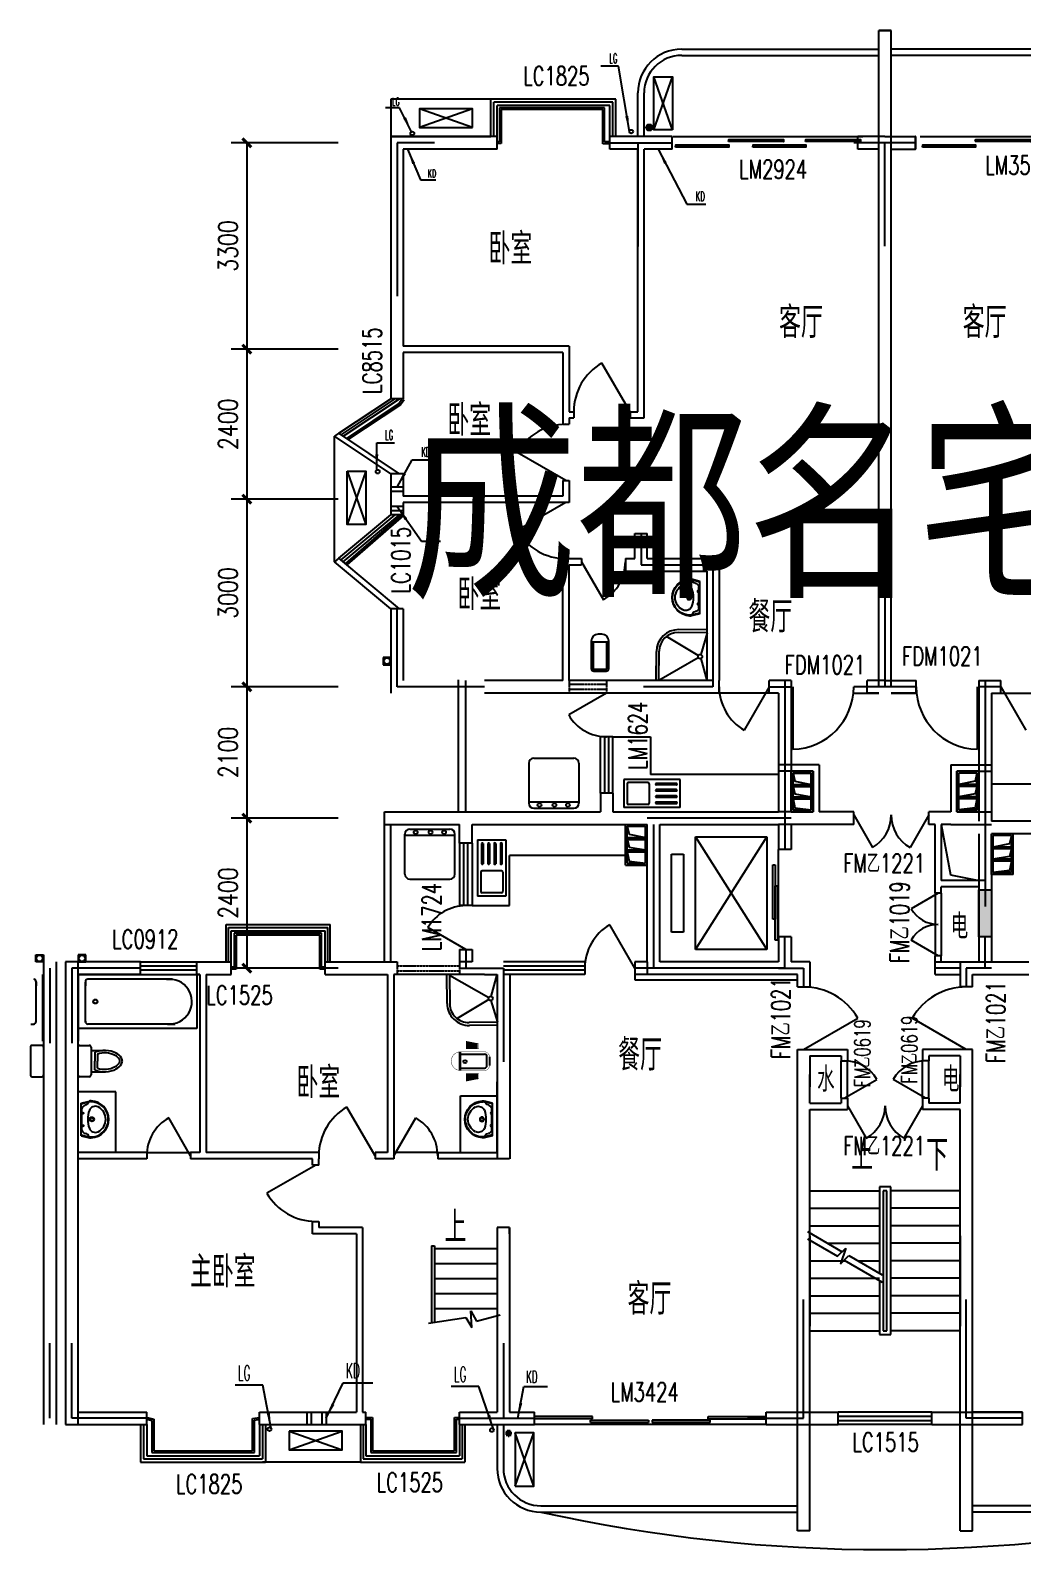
# Model space of a CAD drawing. Header units: millimetres. Extents: x 636 to 27396, y 101 to 24601.
# Drawn here: x 636 to 16496, y 301 to 24601 of the extents above; entities that cross this region are included whole.
import ezdxf
from ezdxf.enums import TextEntityAlignment as Align

# ---------------------------------------------------------------- set-up
doc = ezdxf.new("R2010")
doc.units = ezdxf.units.MM
doc.linetypes.add('DASH', pattern=[0.35, 0.25, -0.1])
for name, color, linetype in [('AXIS', 3, 'Continuous'), ('CC', 3, 'Continuous'), ('COLUMN', 7, 'Continuous'), ('KW', 9, 'Continuous'), ('PUB_TEXT', 7, 'Continuous'), ('PUB_WINDW', 7, 'Continuous'), ('SB', 7, 'Continuous'), ('STAIR', 2, 'Continuous'), ('W', 3, 'Continuous'), ('WALL', 255, 'Continuous'), ('WC', 4, 'Continuous'), ('WINDOW', 2, 'Continuous'), ('WINDOW_TEXT', 7, 'Continuous')]:
    doc.layers.add(name, color=color, linetype=linetype)
doc.styles.add('-宋体', font='SimSun.ttf', dxfattribs={"width": 0.8})
doc.styles.add('_HZTXT', font='txt', dxfattribs={"width": 0.8, "bigfont": 'HZTXT'})
doc.styles.add('_SIMPLEX', font='SIMPLEX', dxfattribs={"width": 0.8})
doc.styles.add('DIM_FONT', font='SIMPLEX', dxfattribs={"width": 0.8})
doc.styles.add('HZ', font='txt', dxfattribs={"width": 0.7, "height": 5, "bigfont": 'hztxt'})
doc.styles.add('SIMPLEX', font='SIMPLEX.SHX')

# ---------------------------------------------------------------- blocks, each defined once
blk = doc.blocks.new('BL_935')
at = {"color": 7}
for p, q in [((-263, 0), (-295, -133)), ((-251, 0), (-279, -125)), ((-263, 0), (257, 0)), ((246, 0), (279, -123)), ((257, 0), (291, -132)), ((-281, -146), (-282, -151)), ((-173, -14), (173, -14)), ((282, -149), (281, -154))]:
    blk.add_line(p, q, dxfattribs=at)
for centre, radius in [((-103, -29), 10), ((0, -172), 34.6), ((0, -172), 26.5), ((97, -29), 10)]:
    blk.add_circle(centre, radius, dxfattribs=at)
for centre, radius, start, end in [((-198, -157), 100, 166.5223, 183.0993), ((-1, -146), 296, 183.0993, 356.6626), ((-1, -153), 282, 179.6028, 359.8252), ((-181, -147), 100, 167.3558, 179.6028), ((-281, -65), 56.7, 273.3951, 353.0979), ((-157, -80), 68.7, 104.0504, 173.0979), ((-110, -226), 100, 110.6157, 206.5651), ((-1, -516), 410, 69.3843, 110.6157), ((108, -226), 100, 333.4349, 69.3843), ((148, -94), 84.1, 15.0007, 72.4152), ((298, -54), 71.1, 195.0007, 253.6679), ((182, -148), 100, 359.8252, 14.9476), ((195, -157), 100, 356.6626, 14.4987), ((-1, -172), 222, 206.5651, 333.4349)]:
    blk.add_arc(centre, radius, start, end, dxfattribs=at)
blk = doc.blocks.new('_DIMX')
at = {"const_width": 50}
blk.add_lwpolyline([(-70, -70), (70, 70)], dxfattribs=at)
blk = doc.blocks.new('A$C2403669D')
at = {"layer": 'COLUMN'}
blk.add_hatch(color=256, dxfattribs=at).paths.add_polyline_path([(15360, 10255), (15160, 10255), (15160, 9500), (15360, 9500)])
for p, q in [((10410, 23700), (13560, 23700)), ((10410, 23600), (13560, 23600)), ((17560, 23700), (13760, 23700)), ((17560, 23600), (13760, 23600)), ((9963, 22408), (10264, 23258)), ((10264, 22408), (9963, 23258)), ((5760, 22899), (5760, 22300)), ((7360, 22899), (5760, 22899)), ((7360, 22300), (7360, 22899)), ((9360, 22899), (7360, 22899)), ((7360, 22300), (7360, 22899)), ((9310, 22849), (7410, 22849)), ((7410, 22300), (7410, 22849)), ((9310, 22300), (9310, 22849)), ((9360, 22300), (9360, 22899)), ((9710, 22300), (9710, 23000)), ((9810, 22300), (9810, 23000)), ((7068, 22744), (6218, 22444)), ((7068, 22444), (6218, 22744)), ((9260, 22799), (7460, 22799)), ((7460, 22300), (7460, 22799)), ((7497, 22762), (7497, 22218)), ((9179, 22762), (7497, 22762)), ((7527, 22732), (7527, 22188)), ((9149, 22732), (7527, 22732)), ((9149, 22185), (9149, 22732)), ((9179, 22215), (9179, 22762)), ((9260, 22300), (9260, 22799)), ((9945, 22453), (9845, 22453)), ((9944, 22434), (9846, 22434)), ((9938, 22472), (9852, 22472)), ((9934, 22415), (9856, 22415)), ((9918, 22490), (9872, 22490)), ((9902, 22397), (9888, 22397)), ((5760, 22300), (7360, 22300)), ((7497, 22218), (7460, 22218)), ((7527, 22188), (7460, 22188)), ((9260, 22185), (9149, 22185)), ((9260, 22215), (9179, 22215)), ((10274, 22300), (12074, 22300)), ((11506, 22300), (13306, 22300)), ((14220, 22300), (16020, 22300)), ((9585, 17900), (9135, 18679)), ((4931, 17556), (5760, 18109)), ((4966, 17533), (5831, 18109)), ((5001, 17509), (5901, 18109)), ((5894, 18035), (5052, 17473)), ((5915, 18013), (5069, 17448)), ((5948, 18109), (5894, 18035)), ((5972, 18091), (5915, 18013)), ((4931, 17556), (4860, 17509)), ((5760, 16909), (4860, 17509)), ((4860, 15500), (4860, 17509)), ((5901, 16909), (4931, 17556)), ((8560, 16800), (7781, 17250)), ((5364, 16950), (5063, 16099)), ((5063, 16950), (5364, 16099)), ((5960, 16696), (5760, 16696)), ((5960, 16626), (5760, 16626)), ((5960, 16385), (5760, 16385)), ((5960, 16315), (5760, 16315)), ((8560, 16450), (7781, 16000)), ((4931, 15559), (5760, 16250)), ((4966, 15529), (5831, 16250)), ((5001, 15500), (5901, 16250)), ((5944, 16261), (5037, 15473)), ((5964, 16238), (5056, 15451)), ((4931, 15559), (4860, 15500)), ((5901, 14750), (4931, 15559)), ((5760, 14750), (4860, 15500)), ((8810, 15500), (9160, 14893)), ((9134, 14342), (9075, 14342)), ((8965, 14232), (8965, 13792)), ((8965, 14222), (9244, 14222)), ((8995, 14222), (8995, 13792)), ((9214, 13792), (9214, 14222)), ((9244, 13792), (9244, 14232)), ((5639, 13970), (5639, 13853)), ((5760, 13970), (5639, 13970)), ((5639, 13853), (5760, 13853)), ((5760, 13853), (5760, 13970)), ((6842, 11513), (6842, 13613)), ((9005, 13782), (9204, 13782)), ((9005, 13752), (9204, 13752)), ((6960, 11500), (6960, 13500)), ((9210, 13400), (8604, 13050)), ((11810, 13400), (11010, 13400)), ((11810, 13500), (11410, 12807)), ((12188, 13500), (12188, 12500)), ((13160, 13400), (13560, 13400)), ((14160, 13400), (13760, 13400)), ((15132, 13500), (15132, 12500)), ((15510, 13500), (15910, 12807)), ((15510, 13400), (16310, 13400)), ((9110, 11800), (9110, 12700)), ((9177, 12700), (9177, 11800)), ((9243, 12700), (9243, 11800)), ((9310, 12700), (9910, 12700)), ((9310, 11800), (9310, 12700)), ((9910, 12700), (9910, 12100)), ((11960, 12100), (9910, 12100)), ((12160, 12150), (12510, 12150)), ((12160, 11500), (12160, 12150)), ((12190, 11530), (12190, 12120)), ((12190, 12120), (12480, 12120)), ((12480, 11530), (12480, 12120)), ((12510, 11500), (12510, 12150)), ((15160, 12150), (14810, 12150)), ((14810, 11500), (14810, 12150)), ((14840, 11530), (14840, 12120)), ((15130, 12120), (14840, 12120)), ((15130, 11530), (15130, 12120)), ((15160, 11500), (15160, 12150)), ((15360, 11950), (17710, 11950)), ((12160, 11500), (12510, 11500)), ((12190, 11530), (12480, 11530)), ((13160, 11450), (13460, 10930)), ((14360, 11450), (14060, 10930)), ((15160, 11500), (14810, 11500)), ((15130, 11530), (14840, 11530)), ((5660, 9100), (5660, 11400)), ((5760, 9100), (5760, 11300)), ((9510, 11300), (9860, 11300)), ((9510, 10650), (9510, 11300)), ((9540, 10680), (9540, 11270)), ((9540, 11270), (9830, 11270)), ((9830, 10680), (9830, 11270)), ((9860, 10650), (9860, 11300)), ((14560, 11300), (14708, 10491)), ((6860, 11000), (6860, 10000)), ((6927, 10000), (6927, 11000)), ((6993, 10000), (6993, 11000)), ((7060, 11000), (7060, 10000)), ((15710, 11150), (15360, 11150)), ((15360, 10500), (15360, 11150)), ((15390, 10530), (15390, 11120)), ((15680, 11120), (15390, 11120)), ((15680, 10530), (15680, 11120)), ((15710, 10500), (15710, 11150)), ((9510, 10800), (7660, 10800)), ((7660, 10000), (7660, 10800)), ((9510, 10650), (9860, 10650)), ((9540, 10680), (9830, 10680)), ((11869, 9784), (11869, 10652)), ((11869, 10652), (11903, 10652)), ((11903, 10652), (11903, 9784)), ((14708, 10491), (15160, 10400)), ((15710, 10500), (15360, 10500)), ((15680, 10530), (15390, 10530)), ((11905, 9447), (11905, 10315)), ((11905, 10315), (11940, 10315)), ((11940, 10315), (11940, 9447)), ((7060, 10000), (7660, 10000)), ((14510, 10200), (14077, 9950)), ((14460, 10200), (14460, 9200)), ((14560, 10200), (14560, 9200)), ((11903, 9784), (11869, 9784)), ((3127, 9100), (3127, 9699)), ((3127, 9699), (4793, 9699)), ((3168, 9649), (4752, 9649)), ((3168, 9100), (3168, 9649)), ((3210, 9599), (4710, 9599)), ((3210, 9100), (3210, 9599)), ((3258, 9559), (3258, 9015)), ((4655, 9559), (3258, 9559)), ((3288, 9529), (3288, 8985)), ((4625, 9529), (3288, 9529)), ((4625, 8985), (4625, 9529)), ((4655, 9015), (4655, 9559)), ((4710, 9100), (4710, 9599)), ((4752, 9100), (4752, 9649)), ((4793, 9100), (4793, 9699)), ((6960, 9300), (6354, 9650)), ((9660, 9000), (9260, 9692)), ((11940, 9447), (11905, 9447)), ((14510, 9200), (14077, 9450)), ((86, 9216), (207, 9216)), ((86, 9100), (86, 9216)), ((207, 9100), (86, 9100)), ((207, 9216), (207, 9100)), ((763, 9216), (763, 9100)), ((884, 9216), (763, 9216)), ((763, 9100), (884, 9100)), ((884, 9100), (884, 9216)), ((1760, 9100), (2660, 9100)), ((2660, 9033), (1760, 9033)), ((3258, 9015), (3210, 9015)), ((4710, 9015), (4655, 9015)), ((9860, 9100), (9860, 8900)), ((92, 8784), (92, 8772)), ((92, 8784), (92, 8718)), ((92, 8153), (92, 8775)), ((199, 7833), (199, 8900)), ((771, 7833), (771, 8900)), ((771, 8900), (2710, 8900)), ((878, 8784), (878, 8772)), ((878, 8784), (878, 8718)), ((878, 8153), (878, 8775)), ((2268, 8824), (918, 8824)), ((1462, 8824), (918, 8824)), ((2660, 8966), (1760, 8966)), ((1760, 8900), (2660, 8900)), ((2177, 8824), (2268, 8824)), ((2660, 8900), (2660, 8033)), ((3288, 8985), (3210, 8985)), ((4710, 8985), (4625, 8985)), ((9660, 8900), (9660, 8812)), ((12260, 8900), (9660, 8900)), ((9660, 8812), (12260, 8812)), ((12260, 8812), (12260, 8900)), ((9, 8107), (52, 8107)), ((92, 8139), (92, 8215)), ((92, 8147), (92, 8162)), ((2660, 8033), (771, 8033)), ((878, 8139), (878, 8215)), ((878, 8147), (878, 8162)), ((961, 8107), (918, 8107)), ((2312, 8107), (961, 8107)), ((2192, 8107), (2312, 8107)), ((12360, 7700), (13226, 8200)), ((14960, 7700), (14094, 8200)), ((0, 7734), (0, 7294)), ((180, 7764), (30, 7764)), ((210, 7734), (210, 7294)), ((760, 7734), (760, 7294)), ((790, 7764), (940, 7764)), ((970, 7734), (970, 7294)), ((970, 7684), (1166, 7684)), ((1030, 7654), (1030, 7514)), ((1070, 7626), (1070, 7514)), ((970, 7344), (1166, 7344)), ((1030, 7374), (1030, 7514)), ((1070, 7402), (1070, 7514)), ((12960, 6920), (12960, 7520)), ((13060, 6920), (13060, 7520)), ((14260, 6920), (14260, 7520)), ((14360, 6920), (14360, 7520)), ((30, 7264), (180, 7264)), ((940, 7264), (790, 7264)), ((13010, 6920), (13530, 7220)), ((14310, 6920), (13790, 7220)), ((1365, 7020), (760, 7020)), ((1365, 6050), (1365, 7020)), ((6873, 6960), (7460, 6960)), ((6873, 6050), (6873, 6960)), ((2560, 6000), (2210, 6606)), ((5510, 6000), (5060, 6779)), ((5810, 6000), (6160, 6606)), ((13061, 6799), (13361, 6279)), ((14261, 6799), (13961, 6279)), ((1860, 6050), (2560, 6050)), ((4560, 5850), (3781, 5400)), ((6510, 6050), (5810, 6050)), ((1858, 1785), (1942, 1763)), ((1866, 1814), (1972, 1786)), ((1942, 1763), (1942, 1252)), ((1972, 1786), (1972, 1282)), ((3551, 1796), (3660, 1814)), ((3551, 1282), (3551, 1796)), ((3581, 1771), (3665, 1785)), ((3581, 1252), (3581, 1771)), ((4419, 1900), (4419, 1700)), ((4489, 1900), (4489, 1700)), ((4660, 1900), (4660, 1700)), ((4730, 1900), (4730, 1700)), ((5362, 1815), (5469, 1815)), ((5362, 1785), (5439, 1785)), ((5439, 1785), (5439, 1252)), ((5469, 1815), (5469, 1282)), ((6780, 1815), (6862, 1815)), ((6780, 1282), (6780, 1815)), ((6810, 1785), (6862, 1785)), ((6810, 1252), (6810, 1785)), ((8985, 1830), (8060, 1830)), ((8985, 1790), (8060, 1790)), ((8954, 1771), (9879, 1771)), ((8954, 1731), (8954, 1771)), ((8954, 1731), (9879, 1731)), ((8985, 1790), (8985, 1830)), ((9879, 1771), (9879, 1731)), ((10866, 1771), (9941, 1771)), ((9941, 1771), (9941, 1731)), ((10866, 1731), (9941, 1731)), ((10835, 1790), (10835, 1830)), ((10835, 1830), (11760, 1830)), ((10835, 1790), (11760, 1790)), ((10866, 1731), (10866, 1771)), ((14410, 1900), (12910, 1900)), ((12910, 1833), (14410, 1833)), ((12910, 1766), (14410, 1766)), ((1760, 1700), (1760, 1100)), ((1810, 1700), (1810, 1150)), ((1860, 1700), (1860, 1200)), ((3660, 1700), (3660, 1200)), ((3710, 1700), (3710, 1150)), ((3760, 1700), (3760, 1100)), ((4134, 1295), (4985, 1596)), ((4134, 1596), (4985, 1295)), ((5277, 1700), (5277, 1100)), ((5318, 1700), (5318, 1150)), ((5360, 1700), (5360, 1200)), ((6860, 1700), (6860, 1200)), ((6902, 1700), (6902, 1150)), ((6943, 1700), (6943, 1100)), ((7460, 1700), (7460, 1000)), ((7560, 1700), (7560, 1000)), ((7594, 1570), (7693, 1570)), ((7595, 1551), (7692, 1551)), ((7601, 1589), (7687, 1589)), ((7604, 1532), (7683, 1532)), ((7620, 1607), (7667, 1607)), ((7637, 1514), (7651, 1514)), ((8049, 717), (7749, 1568)), ((7749, 717), (8049, 1568)), ((11760, 1700), (8060, 1700)), ((14410, 1700), (12910, 1700)), ((1942, 1252), (3581, 1252)), ((1972, 1282), (3551, 1282)), ((5439, 1252), (6810, 1252)), ((5469, 1282), (6780, 1282)), ((1760, 1100), (3760, 1100)), ((1810, 1150), (3710, 1150)), ((1860, 1200), (3660, 1200)), ((5277, 1100), (3710, 1100)), ((5277, 1100), (6943, 1100)), ((5318, 1150), (6902, 1150)), ((5360, 1200), (6860, 1200)), ((8160, 400), (12260, 400)), ((8160, 300), (12260, 300)), ((19160, 400), (15060, 400)), ((19160, 300), (15060, 300))]:
    blk.add_line(p, q)
at = {"linetype": 'DASH'}
for p, q in [((8610, 13600), (8610, 13400)), ((8610, 13540), (9210, 13540)), ((8610, 13460), (9210, 13460)), ((9210, 13600), (9210, 13400)), ((5860, 9100), (5860, 8900)), ((5860, 9040), (6860, 9040)), ((6860, 9100), (6860, 8900)), ((5860, 8960), (6860, 8960))]:
    blk.add_line(p, q, dxfattribs=at)
for points in [[(10264, 22408), (9963, 22408), (9963, 23258), (10264, 23258)], [(7068, 22444), (7068, 22744), (6218, 22744), (6218, 22444)], [(10313, 22134), (10318, 22167), (11162, 22167), (11162, 22130)], [(11158, 22220), (11164, 22253), (12038, 22253), (12038, 22216)], [(11545, 22134), (11551, 22167), (12394, 22167), (12394, 22130)], [(12390, 22220), (12396, 22253), (13270, 22253), (13270, 22216)], [(14259, 22134), (14265, 22167), (15108, 22167), (15108, 22130)], [(15104, 22220), (15110, 22253), (15984, 22253), (15984, 22216)], [(5063, 16950), (5364, 16950), (5364, 16099), (5063, 16099)], [(4134, 1596), (4134, 1295), (4985, 1295), (4985, 1596)], [(7749, 717), (8049, 717), (8049, 1568), (7749, 1568)]]:
    blk.add_lwpolyline(points, close=True)
for centre, radius in [((6104, 22352), 30), ((9604, 22381), 30), ((9895, 22446), 50), ((5551, 16942), 30), ((5700, 13912), 50), ((145, 9158), 50), ((825, 9158), 50), ((1038, 8466), 33.3), ((1038, 8466), 30.7), ((3821, 1626), 30), ((7377, 1613), 30)]:
    blk.add_circle(centre, radius)
for centre, radius, start, end in [((10410, 23000), 700, 90, 180), ((10410, 23000), 600, 90, 180), ((9585, 17900), 900, 120, 180), ((8560, 16800), 900, 90, 150), ((8560, 16450), 900, 210, 270), ((8810, 15500), 700, 300, 0), ((9075, 14232), 110, 90, 180), ((9134, 14232), 110, 0, 90), ((9005, 13792), 40, 180, 270), ((9005, 13792), 10, 180, 270), ((9204, 13792), 40, 270, 0), ((9204, 13792), 10, 270, 0), ((11810, 13500), 800, 180, 240), ((12160, 13500), 1000, 271.6231, 0), ((15160, 13500), 1000, 180, 268.3769), ((9210, 13400), 700, 210, 270), ((13160, 11450), 600, 300, 0), ((14360, 11450), 600, 180, 240), ((6960, 9300), 700, 90, 150), ((14510, 10200), 500, 210, 270), ((9660, 9000), 800, 120, 180), ((14510, 9200), 500, 90, 150), ((52, 8784), 40, 0, 90), ((52, 8784), 40, 79.824, 90), ((918, 8784), 40, 90, 180), ((918, 8784), 40, 90, 100.176), ((2220, 8466), 360, 265.5926, 96.8958), ((12360, 7700), 1000, 30, 90), ((14960, 7700), 1000, 90, 150), ((52, 8147), 40, 270, 0), ((52, 8153), 40, 350.4293, 0), ((918, 8153), 40, 180, 189.5707), ((918, 8147), 40, 180, 270), ((30, 7734), 30, 90, 180), ((180, 7734), 30, 0, 90), ((790, 7734), 30, 90, 180), ((940, 7734), 30, 0, 90), ((1183, 7284), 401, 61.9761, 112.4536), ((1183, 7284), 361, 61.9761, 108.2617), ((1293, 7464), 151, 30.7629, 65.7067), ((1293, 7464), 191, 30.7629, 65.7067), ((1338, 7502), 92.8, 5.0305, 26.1719), ((1338, 7502), 133, 5.0305, 26.1719), ((30, 7294), 30, 180, 270), ((180, 7294), 30, 270, 0), ((790, 7294), 30, 180, 270), ((940, 7294), 30, 270, 0), ((1183, 7744), 401, 247.5464, 298.0239), ((1183, 7744), 361, 251.7383, 298.0239), ((1293, 7565), 151, 294.2933, 329.2371), ((1293, 7565), 191, 294.2933, 329.2371), ((1338, 7526), 92.8, 333.8281, 354.9695), ((1338, 7526), 133, 333.8281, 354.9695), ((13010, 6920), 600, 30, 90), ((14310, 6920), 600, 90, 150), ((2560, 6000), 700, 120, 180), ((5510, 6000), 900, 120, 180), ((5810, 6000), 700, 0, 60), ((13061, 6799), 600, 300, 0), ((14261, 6799), 600, 180, 240), ((4560, 5850), 900, 210, 270), ((8160, 1000), 700, 180, 270), ((8160, 1000), 600, 180, 270), ((13660, 25208), 25508, 257.5483, 282.4517)]:
    blk.add_arc(centre, radius, start, end)
for points in [[(6094, 22376), (5959, 22588), (6004, 22611)], [(9574, 22381), (9509, 22623), (9558, 22632)], [(6030, 22100), (6149, 21879), (6103, 21859)], [(10035, 22100), (10172, 21889), (10128, 21866)], [(5536, 16968), (5511, 17218), (5561, 17218)], [(5860, 16696), (5960, 16926), (6004, 16902)], [(5860, 16385), (6024, 16194), (5983, 16165)], [(4730, 1800), (4859, 2015), (4814, 2036)], [(7793, 1800), (7863, 2041), (7814, 2050)], [(3850, 1631), (3827, 1881), (3778, 1872)], [(7407, 1613), (7349, 1857), (7301, 1841)]]:
    blk.add_solid(points)
at = {"layer": 'AXIS'}
for p, q in [((4918, 22200), (3209, 22200)), ((3459, 22199), (3459, 18901)), ((4918, 18900), (3209, 18900)), ((4918, 18900), (3209, 18900)), ((3459, 18899), (3459, 16501)), ((4918, 16500), (3209, 16500)), ((4918, 16500), (3209, 16500)), ((3459, 16499), (3459, 13501)), ((4918, 13500), (3209, 13500)), ((4918, 13500), (3209, 13500)), ((3459, 13499), (3459, 11401)), ((4918, 11400), (3209, 11400)), ((4918, 11400), (3209, 11400)), ((3459, 11399), (3459, 9001)), ((4918, 9000), (3209, 9000))]:
    blk.add_line(p, q, dxfattribs=at)
at = {"layer": 'COLUMN'}
for p, q in [((5860, 22200), (5860, 19750)), ((6460, 22200), (5860, 22200)), ((9260, 22200), (10260, 22200)), ((9710, 22200), (9710, 20542)), ((14160, 22200), (13160, 22200)), ((13660, 20550), (13660, 22200)), ((9760, 15950), (9760, 15450)), ((9760, 15450), (10910, 15450)), ((10910, 15450), (10910, 13500)), ((13660, 15550), (13660, 13500)), ((5860, 13500), (5860, 14750)), ((7260, 13500), (5860, 13500)), ((6960, 13200), (6960, 13600)), ((10910, 13500), (9802, 13500)), ((11810, 13500), (12160, 13500)), ((12060, 13600), (12060, 10900)), ((14160, 13500), (13160, 13500)), ((15510, 13500), (15160, 13500)), ((15260, 13600), (15260, 9985)), ((12190, 11938), (12480, 11938)), ((12190, 11908), (12480, 11908)), ((15130, 11938), (14840, 11938)), ((15130, 11908), (14840, 11908)), ((12190, 11741), (12480, 11741)), ((12190, 11711), (12480, 11711)), ((15130, 11741), (14840, 11741)), ((15130, 11711), (14840, 11711)), ((12160, 11400), (9860, 11400)), ((9960, 11300), (9960, 9000)), ((9540, 11088), (9830, 11088)), ((9540, 11058), (9830, 11058)), ((15680, 10938), (15390, 10938)), ((9540, 10891), (9830, 10891)), ((9540, 10861), (9830, 10861)), ((15680, 10908), (15390, 10908)), ((15680, 10741), (15390, 10741)), ((15680, 10711), (15390, 10711)), ((15160, 9500), (15160, 10255)), ((15160, 10255), (15360, 10255)), ((15360, 10255), (15360, 9500)), ((12060, 9000), (12060, 9500)), ((15360, 9500), (15160, 9500)), ((15260, 9000), (15260, 9500)), ((15260, 9000), (15260, 9500)), ((6960, 9300), (6960, 9000)), ((310, 9000), (310, 7800)), ((660, 9000), (660, 7800)), ((1760, 9000), (660, 9000)), ((6860, 9000), (7560, 9000)), ((7560, 9000), (7560, 7500)), ((12060, 9000), (9660, 9000)), ((11960, 9002), (12360, 9002)), ((11960, 9000), (12060, 9000)), ((12360, 9002), (12360, 8700)), ((14860, 9000), (14460, 9000)), ((14960, 9002), (14960, 8700)), ((15360, 9002), (14960, 9002)), ((15360, 9000), (15260, 9000)), ((15360, 9000), (15260, 9000)), ((12360, 1800), (12360, 3700)), ((14960, 1800), (14960, 3700)), ((310, 1800), (310, 3000)), ((660, 1800), (660, 3000)), ((7560, 3000), (7560, 1800)), ((1860, 1800), (660, 1800)), ((6860, 1800), (8060, 1800)), ((11460, 1800), (12360, 1800)), ((15860, 1800), (14960, 1800))]:
    blk.add_line(p, q, dxfattribs=at)
for points in [[(12190, 12120), (12221, 11991), (12480, 11938)], [(12190, 11908), (12221, 11786), (12480, 11741)], [(15130, 12120), (15099, 11991), (14840, 11938)], [(15130, 11908), (15099, 11786), (14840, 11741)], [(12190, 11711), (12221, 11564), (12480, 11530)], [(15130, 11711), (15099, 11564), (14840, 11530)], [(9540, 11270), (9571, 11141), (9830, 11088)], [(9540, 11058), (9571, 10936), (9830, 10891)], [(15680, 11120), (15649, 10991), (15390, 10938)], [(9540, 10861), (9571, 10714), (9830, 10680)], [(15680, 10908), (15649, 10786), (15390, 10741)], [(15680, 10711), (15649, 10564), (15390, 10530)]]:
    blk.add_lwpolyline(points, dxfattribs=at)
at = {"layer": 'KW'}
for p, q in [((10820, 14365), (10359, 14370)), ((10820, 14410), (10365, 14415)), ((10820, 14365), (10714, 14016)), ((10676, 14001), (10168, 14306)), ((10000, 13610), (10006, 14066)), ((10045, 13609), (10051, 14071)), ((10045, 13609), (10675, 13967)), ((10714, 13951), (10810, 13600)), ((6652, 8889), (6658, 8434)), ((6697, 8890), (6703, 8429)), ((6697, 8890), (7328, 8532)), ((7366, 8548), (7462, 8900)), ((7328, 8498), (6820, 8193)), ((7472, 8135), (7367, 8483)), ((7472, 8135), (7011, 8129)), ((7473, 8090), (7017, 8084))]:
    blk.add_line(p, q, dxfattribs=at)
for centre in [(10705, 13984), (7357, 8516)]:
    blk.add_circle(centre, 33.7, dxfattribs=at)
for centre, radius, start, end in [((10360, 14061), 354, 89.2661, 179.2661), ((10355, 14067), 304, 89.2661, 179.2661), ((7013, 8438), 354, 180.7339, 270.7339), ((7007, 8433), 304, 180.7339, 270.7339)]:
    blk.add_arc(centre, radius, start, end, dxfattribs=at)
at = {"layer": 'PUB_TEXT'}
for p, q in [((9401, 23427), (9119, 23427)), ((9574, 22381), (9401, 23427)), ((5901, 22761), (5674, 22761)), ((6094, 22376), (5901, 22761)), ((6030, 22100), (6234, 21610)), ((10035, 22100), (10490, 21220)), ((6234, 21610), (6478, 21610)), ((10490, 21220), (10794, 21220)), ((5536, 17403), (5818, 17403)), ((5536, 16968), (5536, 17403)), ((5860, 16696), (6104, 17132)), ((6104, 17132), (6408, 17132)), ((5860, 16385), (6249, 15828)), ((6249, 15828), (6553, 15828)), ((3713, 2329), (3273, 2329)), ((3850, 1631), (3713, 2329)), ((4730, 1800), (4998, 2369)), ((4998, 2369), (5473, 2369)), ((7166, 2309), (6725, 2309)), ((7407, 1613), (7166, 2309)), ((7793, 1800), (7888, 2309)), ((7888, 2309), (8268, 2309))]:
    blk.add_line(p, q, dxfattribs=at)
at = {"layer": 'SB'}
for p, q in [((10387, 12019), (9487, 12019)), ((9487, 12019), (9487, 11569)), ((9539, 11949), (9539, 11639)), ((9869, 11969), (9559, 11969)), ((9889, 11949), (9889, 11639)), ((9994, 11946), (9994, 11941)), ((10327, 11956), (10004, 11956)), ((10327, 11931), (10004, 11931)), ((10337, 11941), (10337, 11946)), ((10387, 11569), (10387, 12019)), ((9994, 11846), (9994, 11841)), ((9994, 11746), (9994, 11741)), ((10327, 11856), (10004, 11856)), ((10327, 11831), (10004, 11831)), ((10327, 11756), (10004, 11756)), ((10327, 11731), (10004, 11731)), ((10337, 11841), (10337, 11846)), ((10337, 11741), (10337, 11746)), ((10387, 11569), (9487, 11569)), ((9869, 11619), (9559, 11619)), ((9994, 11646), (9994, 11641)), ((10327, 11656), (10004, 11656)), ((10327, 11631), (10004, 11631)), ((10337, 11641), (10337, 11646)), ((7149, 11054), (7149, 10154)), ((7149, 11054), (7599, 11054)), ((7212, 10994), (7212, 10671)), ((7222, 11004), (7227, 11004)), ((7237, 10994), (7237, 10671)), ((7312, 10994), (7312, 10671)), ((7322, 11004), (7327, 11004)), ((7337, 10994), (7337, 10671)), ((7412, 10994), (7412, 10671)), ((7422, 11004), (7427, 11004)), ((7437, 10994), (7437, 10671)), ((7512, 10994), (7512, 10671)), ((7522, 11004), (7527, 11004)), ((7537, 10994), (7537, 10671)), ((7599, 11054), (7599, 10154)), ((7199, 10536), (7199, 10226)), ((7529, 10556), (7219, 10556)), ((7227, 10661), (7222, 10661)), ((7327, 10661), (7322, 10661)), ((7427, 10661), (7422, 10661)), ((7527, 10661), (7522, 10661)), ((7549, 10536), (7549, 10226)), ((7529, 10206), (7219, 10206)), ((7599, 10154), (7149, 10154))]:
    blk.add_line(p, q, dxfattribs=at)
for centre, radius, start, end in [((9559, 11949), 20, 90, 180), ((9869, 11949), 20, 0, 90), ((10004, 11946), 10, 90, 180), ((10004, 11941), 10, 180, 270), ((10327, 11946), 10, 0, 90), ((10327, 11941), 10, 270, 0), ((10004, 11846), 10, 90, 180), ((10004, 11841), 10, 180, 270), ((10004, 11746), 10, 90, 180), ((10004, 11741), 10, 180, 270), ((10327, 11846), 10, 0, 90), ((10327, 11841), 10, 270, 0), ((10327, 11746), 10, 0, 90), ((10327, 11741), 10, 270, 0), ((9559, 11639), 20, 180, 270), ((9869, 11639), 20, 270, 0), ((10004, 11646), 10, 90, 180), ((10004, 11641), 10, 180, 270), ((10327, 11646), 10, 0, 90), ((10327, 11641), 10, 270, 0), ((7222, 10994), 10, 90, 180), ((7227, 10994), 10, 0, 90), ((7322, 10994), 10, 90, 180), ((7327, 10994), 10, 0, 90), ((7422, 10994), 10, 90, 180), ((7427, 10994), 10, 0, 90), ((7522, 10994), 10, 90, 180), ((7527, 10994), 10, 0, 90), ((7219, 10536), 20, 90, 180), ((7222, 10671), 10, 180, 270), ((7227, 10671), 10, 270, 0), ((7322, 10671), 10, 180, 270), ((7327, 10671), 10, 270, 0), ((7422, 10671), 10, 180, 270), ((7427, 10671), 10, 270, 0), ((7522, 10671), 10, 180, 270), ((7527, 10671), 10, 270, 0), ((7529, 10536), 20, 0, 90), ((7219, 10226), 20, 180, 270), ((7529, 10226), 20, 270, 0)]:
    blk.add_arc(centre, radius, start, end, dxfattribs=at)
at = {"layer": 'STAIR'}
for p, q in [((10630, 9300), (10630, 11100)), ((10630, 9300), (11770, 11100)), ((10630, 11100), (11770, 9300)), ((10630, 11100), (11770, 11100)), ((11770, 11100), (11770, 9300)), ((10250, 9575), (10250, 10825)), ((10250, 10825), (10440, 10825)), ((10440, 10825), (10440, 9575)), ((11960, 9500), (11960, 10900)), ((10440, 9575), (10250, 9575)), ((10440, 9575), (10250, 9575)), ((11770, 9300), (10630, 9300)), ((7462, 6050), (7462, 7182)), ((12462, 5440), (13572, 5440)), ((13572, 5500), (13572, 4121)), ((13752, 5500), (13572, 5500)), ((13632, 5440), (13632, 3200)), ((13692, 5440), (13632, 5440)), ((13692, 3200), (13692, 5440)), ((13752, 3140), (13752, 5500)), ((14862, 5440), (13752, 5440)), ((12462, 5160), (13572, 5160)), ((14862, 5160), (13752, 5160)), ((12462, 4880), (13572, 4880)), ((14862, 4880), (13752, 4880)), ((12419, 4787), (12977, 4465)), ((12419, 4671), (12902, 4392)), ((12460, 4721), (12460, 3275)), ((14860, 4721), (14860, 3275)), ((6410, 4560), (6410, 3333)), ((6410, 4560), (6460, 4560)), ((6460, 4560), (6460, 3347)), ((7460, 4510), (6460, 4510)), ((12743, 4600), (13572, 4600)), ((12902, 4392), (13036, 4523)), ((13036, 4523), (12949, 4273)), ((12949, 4273), (13082, 4404)), ((13082, 4404), (13616, 4096)), ((14862, 4600), (13752, 4600)), ((7460, 4270), (6460, 4270)), ((12462, 4320), (13028, 4320)), ((13008, 4331), (13616, 3980)), ((13228, 4320), (13572, 4320)), ((14862, 4320), (13752, 4320)), ((7460, 4030), (6460, 4030)), ((12462, 4040), (13572, 4040)), ((13572, 4005), (13572, 3140)), ((14862, 4040), (13752, 4040)), ((7460, 3790), (6460, 3790)), ((12462, 3760), (13572, 3760)), ((14862, 3760), (13752, 3760)), ((6362, 3320), (6962, 3414)), ((7460, 3550), (6460, 3550)), ((6962, 3414), (7057, 3253)), ((7038, 3517), (7132, 3356)), ((7057, 3253), (7038, 3517)), ((7132, 3356), (7508, 3457)), ((12462, 3480), (13572, 3480)), ((14862, 3480), (13752, 3480)), ((12462, 3200), (13572, 3200)), ((13632, 3200), (13692, 3200)), ((14862, 3200), (13752, 3200)), ((13572, 3140), (13752, 3140))]:
    blk.add_line(p, q, dxfattribs=at)
at = {"layer": 'W'}
for p, q in [((13560, 13500), (13560, 24000)), ((13760, 13500), (13760, 24000))]:
    blk.add_line(p, q, dxfattribs=at)
at = {"layer": 'WALL'}
for p, q in [((13560, 24000), (13760, 24000)), ((13760, 24000), (13560, 24000)), ((13760, 24000), (13760, 24000)), ((7460, 22300), (5760, 22300)), ((5760, 22300), (5760, 18109)), ((7460, 22100), (7460, 22300)), ((9260, 22100), (9260, 22300)), ((10260, 22300), (9260, 22300)), ((10260, 22100), (10260, 22300)), ((13660, 22300), (13226, 22300)), ((13226, 22100), (13226, 22300)), ((13660, 22300), (14150, 22300)), ((14151, 22300), (14150, 22300)), ((14150, 22100), (14150, 22300)), ((14150, 22100), (14150, 22300)), ((14151, 22100), (14151, 22300)), ((5960, 22100), (5960, 18950)), ((7460, 22100), (5960, 22100)), ((9710, 22100), (9260, 22100)), ((9710, 18900), (9710, 22100)), ((10260, 22100), (9810, 22100)), ((9810, 18800), (9810, 22100)), ((13560, 22100), (13226, 22100)), ((13760, 22100), (14150, 22100)), ((14151, 22100), (14150, 22100)), ((8610, 18950), (5960, 18950)), ((8510, 18850), (5960, 18850)), ((5960, 18850), (5960, 18109)), ((8510, 18850), (8510, 17700)), ((8610, 18950), (8610, 17900)), ((9710, 17900), (9710, 18900)), ((9810, 17800), (9810, 18900)), ((5960, 18109), (5760, 18109)), ((8610, 17900), (8685, 17900)), ((8610, 17800), (8610, 17700)), ((8610, 17800), (8685, 17800)), ((8685, 17900), (8685, 17800)), ((9585, 17900), (9710, 17900)), ((9585, 17900), (9585, 17800)), ((9585, 17800), (9810, 17800)), ((8510, 17700), (8610, 17700)), ((5960, 16909), (5760, 16909)), ((5760, 16909), (5760, 16250)), ((5960, 16909), (5960, 16550)), ((8510, 16800), (8510, 16550)), ((8510, 16800), (8610, 16800)), ((8610, 16800), (8610, 16450)), ((8510, 16550), (5960, 16550)), ((5960, 16450), (5960, 16250)), ((8610, 16450), (5960, 16450)), ((5960, 16250), (5760, 16250)), ((9660, 15950), (9860, 15950)), ((9660, 15550), (9660, 15950)), ((9860, 15950), (9860, 15950)), ((9860, 15550), (9860, 15950)), ((8510, 15550), (8810, 15550)), ((8510, 13600), (8510, 15550)), ((8610, 15450), (8810, 15450)), ((8610, 13600), (8610, 15450)), ((8810, 15550), (8810, 15450)), ((9510, 15550), (9510, 15350)), ((9510, 15550), (9660, 15550)), ((9510, 15350), (10810, 15350)), ((9860, 15550), (11010, 15550)), ((10810, 15350), (10810, 13600)), ((11010, 15550), (11010, 13600)), ((5760, 14750), (5760, 13400)), ((5960, 14750), (5760, 14750)), ((5960, 14750), (5960, 13600)), ((8510, 13600), (7260, 13600)), ((11010, 13400), (7260, 13400)), ((10910, 13600), (8610, 13600)), ((11010, 13400), (11010, 13600)), ((12160, 13600), (11810, 13600)), ((11810, 13400), (11810, 13600)), ((11960, 13400), (11810, 13400)), ((11960, 13400), (11960, 11500)), ((12160, 13600), (12160, 11500)), ((13660, 13600), (13376, 13600)), ((13376, 13400), (13376, 13600)), ((13560, 13400), (13376, 13400)), ((13660, 13600), (14159, 13600)), ((13760, 13400), (14159, 13400)), ((14159, 13400), (14159, 13600)), ((14159, 13400), (14159, 13600)), ((15160, 13600), (15160, 11350)), ((15160, 13600), (15510, 13600)), ((15360, 13400), (15360, 11350)), ((15360, 13400), (15510, 13400)), ((15510, 13400), (15510, 13600)), ((12610, 12250), (11960, 12250)), ((12610, 12250), (12610, 11500)), ((14710, 12250), (14710, 11500)), ((14710, 12250), (15360, 12250)), ((12510, 12150), (11960, 12150)), ((12510, 12150), (12510, 11500)), ((14810, 12150), (15360, 12150)), ((14810, 12150), (14810, 11500)), ((9310, 11800), (9110, 11800)), ((9110, 11800), (9110, 11500)), ((9310, 11800), (9310, 11500)), ((5660, 11300), (5660, 11500)), ((5660, 11500), (9110, 11500)), ((9310, 11500), (11960, 11500)), ((12510, 11500), (11960, 11500)), ((13160, 11500), (12610, 11500)), ((13160, 11300), (13160, 11500)), ((14460, 11500), (14360, 11500)), ((14360, 11300), (14360, 11500)), ((14710, 11500), (14460, 11500)), ((14810, 11500), (15360, 11500)), ((5660, 11300), (6860, 11300)), ((6860, 11000), (6860, 11300)), ((7060, 11300), (9860, 11300)), ((7060, 11000), (7060, 11300)), ((9860, 9100), (9860, 11300)), ((10060, 9100), (10060, 11300)), ((10060, 11300), (11960, 11300)), ((12610, 11300), (11960, 11300)), ((11960, 11300), (11960, 10900)), ((12160, 11300), (12160, 10900)), ((13160, 11300), (12610, 11300)), ((14460, 11300), (14360, 11300)), ((14460, 10200), (14460, 11300)), ((14710, 11300), (14560, 11300)), ((14560, 11300), (14560, 10400)), ((14710, 11300), (15360, 11300)), ((18310, 11350), (15360, 11350)), ((7060, 11000), (6860, 11000)), ((15160, 11150), (15160, 9100)), ((15360, 11150), (15360, 9100)), ((18310, 11150), (15360, 11150)), ((12160, 10900), (11960, 10900)), ((15260, 10400), (14560, 10400)), ((15160, 10300), (14560, 10300)), ((14560, 10200), (14560, 10300)), ((14560, 10200), (14460, 10200)), ((11960, 9500), (11960, 9100)), ((12160, 9500), (11960, 9500)), ((12160, 9500), (12160, 9100)), ((6860, 9300), (7060, 9300)), ((6860, 9300), (6860, 9100)), ((6860, 9300), (6860, 9100)), ((6860, 9300), (7060, 9300)), ((7060, 9300), (7060, 9100)), ((7060, 9300), (7060, 9100)), ((210, 9100), (210, 1700)), ((410, 9100), (410, 1700)), ((560, 9100), (560, 1700)), ((1760, 9100), (560, 9100)), ((760, 9100), (760, 1700)), ((1760, 8900), (1760, 9100)), ((2660, 8900), (2660, 9100)), ((2660, 9100), (3210, 9100)), ((3210, 8900), (3210, 9100)), ((4710, 9100), (5860, 9100)), ((4710, 8900), (4710, 9100)), ((7060, 9100), (6860, 9100)), ((6860, 9100), (6860, 9100)), ((8860, 9100), (8860, 8900)), ((9860, 9100), (9660, 9100)), ((9660, 9100), (9660, 8900)), ((11960, 9100), (10060, 9100)), ((12460, 9100), (12160, 9100)), ((12460, 9100), (12460, 8700)), ((14460, 8900), (14460, 9200)), ((14560, 9200), (14460, 9200)), ((14460, 9100), (14860, 9100)), ((14560, 9100), (14560, 9200)), ((14860, 9100), (14860, 8700)), ((14860, 9100), (15160, 9100)), ((14943, 9100), (15960, 9100)), ((210, 8900), (210, 6050)), ((410, 8900), (410, 6050)), ((560, 8900), (560, 6050)), ((760, 8900), (760, 6050)), ((1760, 8900), (760, 8900)), ((2660, 8900), (2660, 8900)), ((2710, 8900), (2660, 8900)), ((2710, 8900), (2710, 6050)), ((2810, 8900), (3210, 8900)), ((2810, 8900), (2810, 6050)), ((4710, 8900), (5710, 8900)), ((5710, 8900), (5710, 6050)), ((7260, 8900), (5810, 8900)), ((5810, 8900), (5810, 5950)), ((7260, 8900), (7460, 8900)), ((7462, 8900), (7462, 5950)), ((7662, 8900), (7662, 5950)), ((12260, 8900), (9660, 8900)), ((12260, 8700), (12260, 8900)), ((14460, 8900), (14860, 8900)), ((15060, 8700), (15060, 8900)), ((15060, 8900), (15960, 8900)), ((12260, 8700), (12460, 8700)), ((15060, 8700), (14860, 8700)), ((12260, 1700), (12260, 7700)), ((12260, 7700), (12460, 7700)), ((12460, 7700), (13060, 7700)), ((12460, 7600), (12460, 7100)), ((12460, 7600), (12960, 7600)), ((12960, 7600), (12960, 7520)), ((13060, 7700), (13060, 7520)), ((14260, 7700), (14260, 7520)), ((14860, 7700), (14260, 7700)), ((14360, 7600), (14360, 7520)), ((14860, 7600), (14360, 7600)), ((15060, 7700), (14860, 7700)), ((14860, 7600), (14860, 7100)), ((15060, 1700), (15060, 7700)), ((12460, 6840), (12460, 7299)), ((12960, 7520), (13060, 7520)), ((14360, 7520), (14260, 7520)), ((14860, 6840), (14860, 7299)), ((12460, 6840), (12960, 6840)), ((12960, 6920), (12960, 6840)), ((12960, 6920), (13060, 6920)), ((13060, 6920), (13060, 6740)), ((14360, 6920), (14260, 6920)), ((14260, 6920), (14260, 6740)), ((14360, 6920), (14360, 6840)), ((14860, 6840), (14360, 6840)), ((12460, 1700), (12460, 6740)), ((12460, 6740), (13060, 6740)), ((14860, 6740), (14260, 6740)), ((14860, 1700), (14860, 6740)), ((210, 5950), (210, 1900)), ((410, 5950), (410, 1900)), ((560, 5950), (560, 1900)), ((1860, 6050), (760, 6050)), ((760, 5950), (760, 1900)), ((1860, 5950), (760, 5950)), ((1860, 6050), (1860, 5950)), ((2560, 6050), (2560, 5950)), ((2710, 6050), (2560, 6050)), ((4510, 5950), (2560, 5950)), ((4610, 6050), (2810, 6050)), ((4510, 5850), (4510, 5950)), ((4610, 5850), (4510, 5850)), ((4610, 6050), (4610, 5950)), ((4610, 5850), (4610, 5950)), ((5710, 6050), (5510, 6050)), ((5510, 6050), (5510, 5950)), ((5810, 5950), (5510, 5950)), ((6510, 6050), (6510, 5950)), ((6510, 6050), (7462, 6050)), ((7660, 5950), (6510, 5950)), ((4510, 4950), (4610, 4950)), ((4510, 4850), (4510, 4950)), ((4510, 4950), (4610, 4950)), ((4510, 4750), (4510, 4950)), ((4610, 4950), (4610, 4850)), ((4610, 4950), (4610, 4850)), ((5210, 4750), (4510, 4750)), ((5310, 4850), (4610, 4850)), ((5210, 4750), (5210, 1900)), ((5310, 4850), (5310, 1900)), ((7660, 4850), (7460, 4850)), ((7460, 4850), (7460, 1900)), ((7660, 4850), (7660, 4850)), ((7660, 4850), (7660, 4850)), ((7660, 4750), (7660, 4850)), ((7660, 4750), (7660, 4850)), ((7660, 4750), (7660, 4850)), ((7660, 4850), (7660, 1900)), ((760, 1900), (1860, 1900)), ((1860, 1700), (1860, 1900)), ((1860, 1700), (1860, 1900)), ((1860, 1700), (1860, 1900)), ((3660, 1900), (5210, 1900)), ((3660, 1700), (3660, 1900)), ((5310, 1900), (5360, 1900)), ((5360, 1700), (5360, 1900)), ((6860, 1700), (6860, 1900)), ((6860, 1900), (7460, 1900)), ((6860, 1700), (6860, 1900)), ((6860, 1700), (6860, 1900)), ((7660, 1900), (8060, 1900)), ((8060, 1700), (8060, 1900)), ((8060, 1700), (8060, 1900)), ((11760, 1900), (12260, 1900)), ((11760, 1700), (11760, 1900)), ((11760, 1700), (11760, 1900)), ((11760, 1900), (12910, 1900)), ((12910, 1700), (12910, 1900)), ((14410, 1900), (15860, 1900)), ((14410, 1700), (14410, 1900)), ((15860, 1900), (15060, 1900)), ((15860, 1700), (15860, 1900)), ((560, 1700), (1860, 1700)), ((3660, 1700), (5360, 1700)), ((6860, 1700), (8060, 1700)), ((11760, 1700), (12910, 1700)), ((12260, 0), (12260, 1700)), ((12460, 0), (12460, 1700)), ((14410, 1700), (15860, 1700)), ((14860, 0), (14860, 1700)), ((15060, 0), (15060, 1700)), ((12460, 0), (12260, 0)), ((12460, 0), (12460, 0)), ((14860, 0), (14860, 0)), ((14860, 0), (15060, 0))]:
    blk.add_line(p, q, dxfattribs=at)
at = {"layer": 'WALL', "color": 7}
for p, q in [((9310, 12700), (9110, 12700)), ((9310, 12700), (9110, 12700)), ((7060, 10000), (6860, 10000)), ((7060, 10000), (6860, 10000))]:
    blk.add_line(p, q, dxfattribs=at)
at = {"layer": 'WC'}
for p, q in [((7966, 12278), (7966, 11638)), ((8046, 12358), (8686, 12358)), ((8766, 12278), (8766, 11638)), ((7966, 11658), (8766, 11658)), ((8046, 11558), (8686, 11558)), ((6066, 11225), (6706, 11225)), ((5986, 10505), (5986, 11145)), ((5986, 11125), (6786, 11125)), ((6786, 10505), (6786, 11145)), ((6066, 10425), (6706, 10425)), ((6988, 7712), (6988, 7828)), ((7018, 7712), (7018, 7822)), ((7038, 7712), (7038, 7818)), ((7068, 7712), (7068, 7812)), ((7088, 7712), (7088, 7808)), ((7118, 7712), (7118, 7802)), ((7138, 7712), (7138, 7798)), ((6857, 7661), (6857, 7364)), ((6877, 7363), (6877, 7663)), ((6877, 7623), (7257, 7623)), ((7297, 7443), (7297, 7583)), ((7337, 7583), (7337, 7443)), ((6877, 7403), (7257, 7403)), ((6988, 7313), (6988, 7197)), ((7018, 7313), (7018, 7203)), ((7038, 7313), (7038, 7207)), ((7068, 7313), (7068, 7213)), ((7088, 7313), (7088, 7217)), ((7118, 7313), (7118, 7223)), ((7138, 7313), (7138, 7227))]:
    blk.add_line(p, q, dxfattribs=at)
at = {"layer": 'WC', "const_width": 6}
for points in [[(7168, 7712), (6968, 7712), (6968, 7832), (7168, 7792)], [(7168, 7313), (6968, 7313), (6968, 7193), (7168, 7233)]]:
    blk.add_lwpolyline(points, close=True, dxfattribs=at)
blk.add_lwpolyline([(6877, 7363, -1), (6877, 7663), (7257, 7663, -0.414214), (7337, 7583), (7337, 7443, -0.414214), (7257, 7363)], format="xyb", close=True, dxfattribs=at)
at = {"layer": 'WC'}
for centre, radius in [((8138, 11610), 30), ((8376, 11610), 30), ((8592, 11610), 30), ((6158, 11173), 30), ((6396, 11173), 30), ((6612, 11173), 30), ((6947, 7505), 25)]:
    blk.add_circle(centre, radius, dxfattribs=at)
for centre, radius, start, end in [((8046, 12278), 80, 90, 180), ((8686, 12278), 80, 0, 90), ((8046, 11638), 80, 180, 270), ((8686, 11638), 80, 270, 0), ((6066, 11145), 80, 90, 180), ((6706, 11145), 80, 0, 90), ((6066, 10505), 80, 180, 270), ((6706, 10505), 80, 270, 0), ((7257, 7583), 40, 0, 90), ((7257, 7443), 40, 270, 0)]:
    blk.add_arc(centre, radius, start, end, dxfattribs=at)
at = {"layer": 'WINDOW'}
for p, q in [((8860, 9100), (7560, 9100)), ((8860, 9033), (7560, 9033)), ((8860, 8967), (7560, 8967)), ((8860, 8900), (7560, 8900))]:
    blk.add_line(p, q, dxfattribs=at)
at = {"layer": 'AXIS'}
for p, rotation in [((3459, 22200), 90), ((3459, 18900), 270), ((3459, 18900), 90), ((3459, 16500), 270), ((3459, 16500), 90), ((3459, 13500), 270), ((3459, 13500), 90), ((3459, 11400), 270), ((3459, 11400), 90), ((3459, 9000), 270)]:
    blk.add_blockref('_DIMX', p, dxfattribs=dict(at, rotation=rotation))
at = {"layer": 'WC', "extrusion": (0, 0, -1), "zscale": -1, "rotation": 90}
for p in [(-10700, 14929), (-7388, 6583), (-7388, 6583), (-7388, 6583)]:
    blk.add_blockref('BL_935', p, dxfattribs=at)
at = {"layer": 'WC', "rotation": 90}
blk.add_blockref('BL_935', (810, 6583), dxfattribs=at)
at = {"style": 'HZ', "width": 0.7}
for s, p in [('上', (13118, 5764)), ('下', (14318, 5758)), ('上', (6620, 4610))]:
    blk.add_text(s, height=500, dxfattribs=at).set_placement(p)
at = {"style": 'SIMPLEX', "text_generation_flag": 4, "flags": 9}
for width, p in [(3, (19349, 13200)), (7.5, (21253, 13200)), (4.5, (23535, 13200))]:
    blk.add_attdef('A', text='', height=200, dxfattribs=dict(at, width=width)).set_placement(p, align=Align.MIDDLE)
at = {"style": 'SIMPLEX', "width": 4.5, "flags": 9}
blk.add_attdef('A', text='', height=200, dxfattribs=at).set_placement((2210, 9300), align=Align.MIDDLE)
at = {"style": 'SIMPLEX', "text_generation_flag": 4, "flags": 9}
for width, p in [(4, (19260, 9300)), (4, (21060, 9300)), (4.5, (25110, 9300)), (7.5, (13660, 2100))]:
    blk.add_attdef('A', text='', height=200, rotation=180, dxfattribs=dict(at, width=width)).set_placement(p, align=Align.MIDDLE)
at = {"layer": 'AXIS', "color": 7, "char_height": 300, "attachment_point": 5, "rotation": 90, "style": 'DIM_FONT'}
for s, insert in [('\\A1;3300', (3159, 20550)), ('\\A1;2400', (3159, 17700)), ('\\A1;3000', (3159, 15000)), ('\\A1;2100', (3159, 12450)), ('\\A1;2400', (3159, 10200))]:
    blk.add_mtext(s, dxfattribs=dict(at, insert=insert))
at = {"layer": 'CC', "style": 'HZ', "width": 0.7}
for s, p in [('LC1825', (7876, 23121)), ('LM2924', (11327, 21628)), ('LM3524', (15260, 21695)), ('FDM1021', (13933, 13841)), ('FDM1021', (12057, 13702)), ('FM乙1221', (12993, 10528)), ('LC0912', (1305, 9314)), ('LC1525', (2811, 8419)), ('FM乙1221', (12993, 6010)), ('LM3424', (9273, 2071)), ('LC1515', (13139, 1269)), ('LC1825', (2326, 599)), ('LC1525', (5533, 626))]:
    blk.add_text(s, height=300, dxfattribs=at).set_placement(p)
for s, height, p in [('LC8515', 300, (5611, 18185)), ('LC1015', 300, (6072, 14995)), ('LM1624', 300, (9861, 12174)), ('LM1724', 300, (6563, 9273)), ('FM乙1019', 300, (14045, 9081)), ('FM乙1021', 300, (12146, 7545)), ('FM乙1021', 300, (15583, 7484)), ('FM乙0619', 250, (13423, 7093)), ('FM乙0619', 250, (14176, 7153))]:
    blk.add_text(s, height=height, rotation=90, dxfattribs=at).set_placement(p)
at = {"layer": 'PUB_TEXT'}
for s, height, style, width, p in [('LG', 153.6, '_SIMPLEX', 0.525, (9251, 23475)), ('LG', 123.2, '_SIMPLEX', 0.525, (5780, 22799)), ('KD', 123.2, '_SIMPLEX', 0.525, (6349, 21649)), ('KD', 153.6, '_SIMPLEX', 0.525, (10633, 21268)), ('卧室', 500, '_HZTXT', 0.7, (7323, 20256)), ('客厅', 500, '_HZTXT', 0.7, (11967, 19079)), ('客厅', 500, '_HZTXT', 0.7, (14903, 19079)), ('卧室', 500, '_HZTXT', 0.7, (6664, 17513)), ('LG', 153.6, '_SIMPLEX', 0.525, (5668, 17451)), ('KD', 153.6, '_SIMPLEX', 0.525, (6246, 17180)), ('KD', 153.6, '_SIMPLEX', 0.525, (6391, 15876)), ('卧室', 500, '_HZTXT', 0.7, (6826, 14724)), ('餐厅', 500, '_HZTXT', 0.7, (11477, 14368)), ('电', 400, '_HZTXT', 0.7, (14710, 9471)), ('餐厅', 500, '_HZTXT', 0.7, (9395, 7361)), ('卧室', 500, '_HZTXT', 0.7, (4253, 6918)), ('水', 400, '_HZTXT', 0.7, (12576, 7023)), ('水', 400, '_HZTXT', 0.7, (12576, 7023)), ('电', 400, '_HZTXT', 0.7, (14571, 7022)), ('主卧室', 500, '_HZTXT', 0.7, (2550, 3893)), ('客厅', 500, '_HZTXT', 0.7, (9545, 3458)), ('KD', 240, '_SIMPLEX', 0.525, (5040, 2444)), ('LG', 240, '_SIMPLEX', 0.525, (3315, 2404)), ('LG', 240, '_SIMPLEX', 0.525, (6767, 2384)), ('KD', 192, '_SIMPLEX', 0.525, (7922, 2369))]:
    blk.add_text(s, height=height, dxfattribs=dict(at, style=style, width=width)).set_placement(p)
at = {"layer": 'WINDOW_TEXT', "style": 'SIMPLEX', "text_generation_flag": 4, "flags": 9}
blk.add_attdef('A', text='', height=1200, rotation=180, dxfattribs=at).set_placement((13760, 13250), align=Align.MIDDLE)
at = {"layer": 'WINDOW_TEXT', "style": 'SIMPLEX', "text_generation_flag": 4, "width": 3, "flags": 9}
blk.add_attdef('A', text='', height=200, rotation=360, dxfattribs=at).set_placement((8910, 13200), align=Align.MIDDLE)
at = {"layer": 'WINDOW_TEXT', "style": 'SIMPLEX', "flags": 9}
blk.add_attdef('A', text='', height=1200, dxfattribs=at).set_placement((13661, 8599), align=Align.MIDDLE)
at = {"layer": 'WINDOW_TEXT', "style": 'SIMPLEX', "text_generation_flag": 4, "width": 5, "flags": 9}
blk.add_attdef('A', text='', height=200, dxfattribs=at).set_placement((6360, 8700), align=Align.MIDDLE)

msp = doc.modelspace()

# ---------------------------------------------------------------- block references
at = {"layer": 'PUB_WINDW'}
msp.add_blockref('A$C2403669D', (636, 601), dxfattribs=at)

# ---------------------------------------------------------------- texts
at = {"layer": 'PUB_TEXT', "style": '-宋体', "width": 0.8}
msp.add_text('成都名宅', height=2500, dxfattribs=at).set_placement((6642, 15793))

doc.saveas('drawing.dxf')
